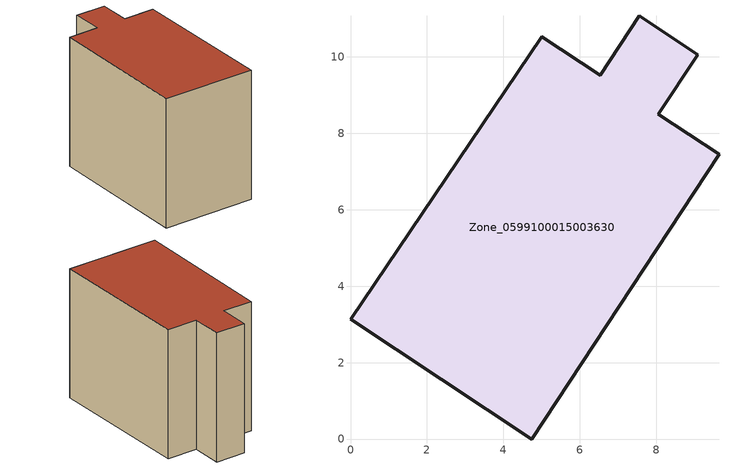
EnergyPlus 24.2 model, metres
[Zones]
Zone_0599100015003630
 floor ground (C_G): 4.74,0 0,3.14 5.01,10.52 6.53,9.52 7.55,11.07 9.08,10.05 8.05,8.5 9.64,7.45 z0.91
 wall outside (C_F): 8.05,8.5 9.08,10.05 7.55,11.07 6.53,9.52 5.01,10.52 0,3.14 4.74,0 9.64,7.45 8.05,8.5 z0.91:8.75
 roof outside (C_R): 4.74,0 9.64,7.45 8.05,8.5 9.08,10.05 7.55,11.07 6.53,9.52 5.01,10.52 0,3.14 z8.75
[BUILDING]
Pand.0599100015003630: North Axis=0; Terrain=City; Loads Convergence Tolerance Value=0.04; Temperature Convergence Tolerance Value=0.4; Solar Distribution=FullExterior; Maximum Number of Warmup Days=25; Minimum Number of Warmup Days=1
[Site:Location]
Rotterdam.The.Hague.AP_ZH_NLD Design_Conditions: Latitude=51.96; Longitude=4.45; Time Zone=1; Elevation=-4.5
[SITE:GROUNDTEMPERATURE:BUILDINGSURFACE]
18, 18, 18, 18, 18, 18, 18, 18, 18, 18, 18, 18
[MATERIAL] Thermal Absorptance=0.9; Solar Absorptance=0.7; Visible Absorptance=0.7
Name | Roughness | Thickness | Conductivity | Density | Specific Heat
G.TI.1965-1974 | MediumSmooth | 0.15 | 0.882353 | 540 | 1210
F.TI.1965-1974 | Rough | 0.3 | 0.697674 | 1920 | 840
R.TI.1965-1974 | MediumRough | 0.2 | 0.232558 | 1500 | 1000
[CONSTRUCTION]
C_G: G.TI.1965-1974
C_F: F.TI.1965-1974
C_R: R.TI.1965-1974
[ZONE]
Zone_0599100015003630: Type=1; Multiplier=1; Ceiling Height=Autocalculate; Volume=Autocalculate; Floor Area=autocalculate; Part of Total Floor Area=Yes
[ZONEINFILTRATION:DESIGNFLOWRATE]
Infil_Zone_0599100015003630: Zone or ZoneList or Space or SpaceList=Zone_0599100015003630; Schedule=AlwaysOn; Design Flow Rate Calculation Method=Flow/Area; Flow Rate per Floor Area=0.003; Constant Term Coefficient=1; Temperature Term Coefficient=0; Velocity Term Coefficient=0; Velocity Squared Term Coefficient=0
[HVACTEMPLATE:ZONE:IDEALLOADSAIRSYSTEM]
Zone_0599100015003630: Maximum Heating Supply Air Temperature=50; Minimum Cooling Supply Air Temperature=13; Maximum Heating Supply Air Humidity Ratio=0.0156; Minimum Cooling Supply Air Humidity Ratio=0.0077; Heating Limit=NoLimit; Cooling Limit=NoLimit; Dehumidification Control Type=ConstantSensibleHeatRatio; Cooling Sensible Heat Ratio=0.7; Dehumidification Setpoint=60; Humidification Control Type=None; Humidification Setpoint=30; Outdoor Air Method=None; Outdoor Air Flow Rate per Person=0.00944; Outdoor Air Flow Rate per Zone Floor Area=0; Outdoor Air Flow Rate per Zone=0; Demand Controlled Ventilation Type=None; Outdoor Air Economizer Type=NoEconomizer; Heat Recovery Type=None; Sensible Heat Recovery Effectiveness=0.7; Latent Heat Recovery Effectiveness=0.65
[ZONECONTROL:THERMOSTAT]
ThermostatControl_Zone_0599100015003630: Zone or ZoneList=Zone_0599100015003630; Control Type Schedule=DualSetpointControlType; Control 1=Thermostat_Zone_0599100015003630; Temperature Difference Between Cutout And Setpoint=0
[THERMOSTATSETPOINT:DUALSETPOINT]
Thermostat_Zone_0599100015003630: Heating Setpoint Temperature Schedule=HeatingSetpoint_Zone_0599100015003630; Cooling Setpoint Temperature Schedule=CoolingSetpoint_Zone_0599100015003630
[SCHEDULE:COMPACT]
HeatingSetpoint_Zone_0599100015003630: Through: 12/31, For: AllDays, Until: 24:00, 21
CoolingSetpoint_Zone_0599100015003630: Through: 12/31, For: AllDays, Until: 24:00, 24
DualSetpointControlType: Through: 12/31, For: AllDays, Until: 24:00, 4
AlwaysOn: Through: 12/31, For: AllDays, Until: 24:00, 1
